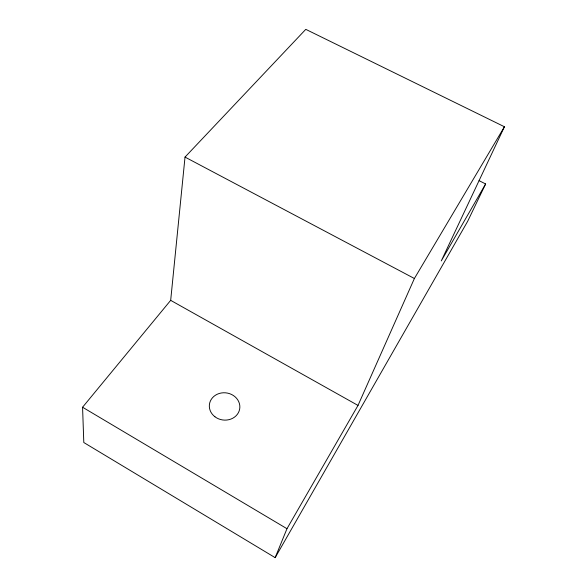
<?xml version="1.0" encoding="UTF-8"?>
<svg xmlns="http://www.w3.org/2000/svg" width="587" height="587" viewBox="0 0 587 587"><rect width="100%" height="100%" fill="white"/><g stroke="black" fill="none" stroke-linecap="round" stroke-linejoin="round"><path stroke-width="0.88" d="M485.625 183.951L467.656 221.321L275.164 557.65L83.802 442.525L82.569 407.239L170.678 300.346L185.022 157.089L305.776 29.35L504.431 126.755L441.27 260.922L485.625 183.951L479.073 180.649M275.164 557.65L286.977 528.711L358.011 405.426L414.393 278.502L504.431 126.755M185.022 157.089L414.393 278.502M170.678 300.346L358.011 405.426M82.569 407.239L286.977 528.711M214.93 416.763A15.306 13.655 8.1 0 0 239.665 409.073A15.306 13.655 8.1 0 0 219.178 393.495A15.306 13.655 8.1 0 0 214.93 416.763"/></g></svg>
